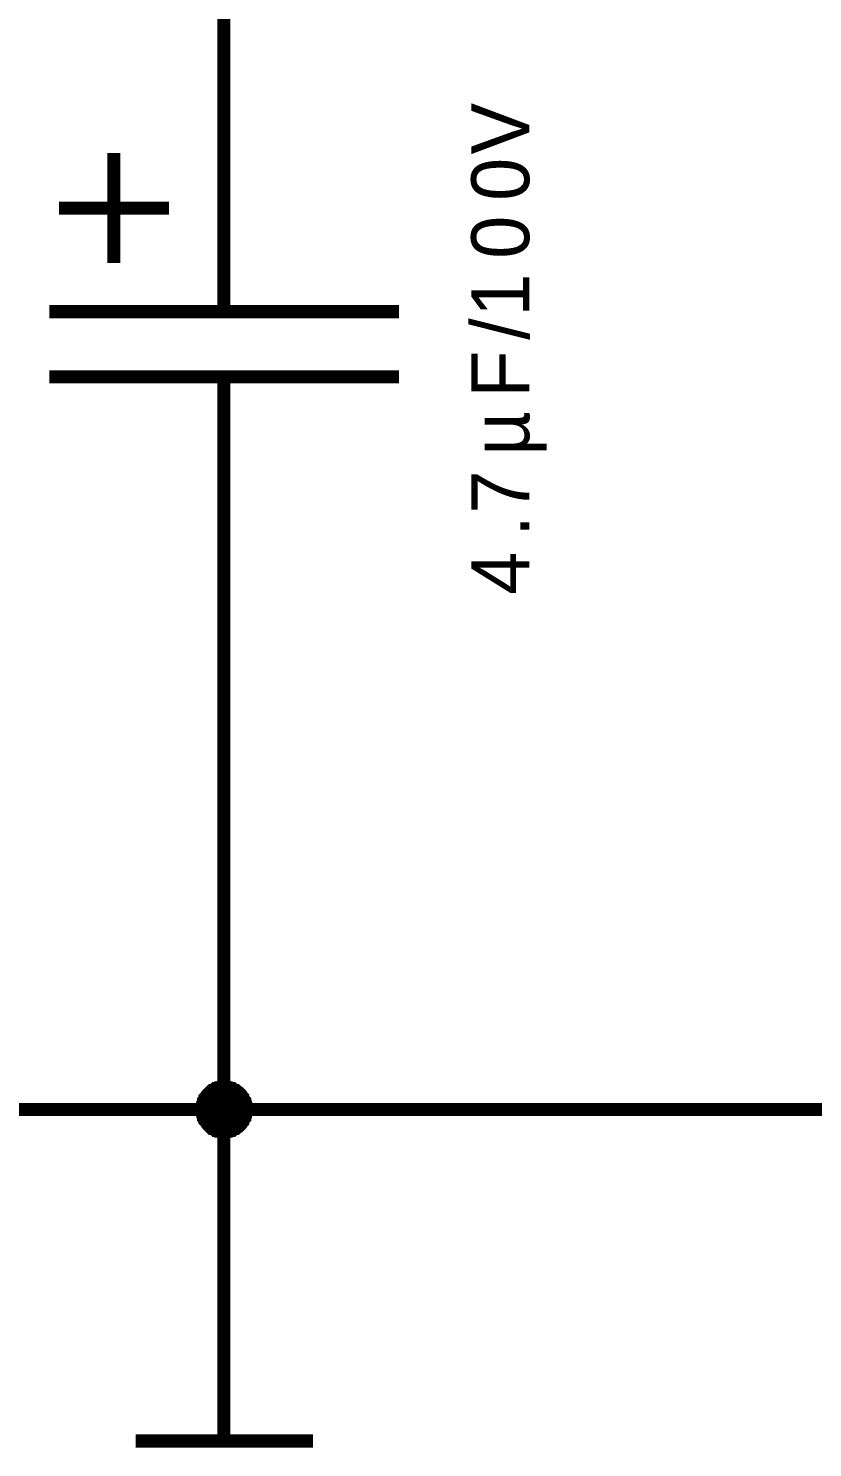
# Model space of a CAD drawing. Header units: millimetres. Extents: x 0 to 420, y 0 to 297.
# Drawn here: x 123.07 to 141.01, y 144.76 to 177.22 of the extents above; entities that cross this region are included whole.
import ezdxf

# ---------------------------------------------------------------- set-up
doc = ezdxf.new("R2010")
doc.units = ezdxf.units.MM
doc.layers.add('Sheet', color=255, linetype='Continuous')

msp = doc.modelspace()

# ---------------------------------------------------------------- linework, layer by layer
at = {"layer": 'Sheet'}
for points, const_width in [([(127.543, 173.736), (127.543, 184.996), (135.04, 184.996)], 0.3), ([(125.027, 171.848), (125.027, 174.365)], 0.3), ([(127.543, 170.739), (127.543, 173.736)], 0.3), ([(123.769, 173.106), (126.285, 173.106)], 0.3), ([(123.554, 170.739), (131.548, 170.739)], 0.3), ([(123.554, 169.248), (131.548, 169.248)], 0.3), ([(127.543, 169.248), (127.543, 166.235)], 0.3), ([(112.547, 162.492), (112.547, 152.491), (127.543, 152.491), (127.543, 166.235)], 0.3), ([(127.543, 152.491), (177.527, 152.491), (177.527, 157.491)], 0.3), ([(127.046, 152.491), (127.046, 152.524), (127.046, 152.54), (127.046, 152.573), (127.063, 152.59), (127.063, 152.623), (127.063, 152.64), (127.079, 152.673), (127.079, 152.689), (127.096, 152.706), (127.112, 152.739), (127.112, 152.756), (127.129, 152.772), (127.145, 152.789), (127.162, 152.822), (127.178, 152.838), (127.195, 152.855), (127.212, 152.872), (127.228, 152.888), (127.245, 152.905), (127.261, 152.921), (127.278, 152.921), (127.311, 152.938), (127.327, 152.954), (127.344, 152.971), (127.377, 152.971), (127.394, 152.987), (127.41, 152.987), (127.443, 152.987), (127.46, 153.004), (127.493, 153.004), (127.509, 153.004), (127.543, 153.004)], 0.3), ([(127.046, 152.491), (127.046, 152.524), (127.046, 152.54), (127.046, 152.573), (127.063, 152.59), (127.063, 152.623), (127.063, 152.64), (127.079, 152.673), (127.079, 152.689), (127.096, 152.706), (127.112, 152.739), (127.112, 152.756), (127.129, 152.772), (127.145, 152.789), (127.162, 152.822), (127.178, 152.838), (127.195, 152.855), (127.212, 152.872), (127.228, 152.888), (127.245, 152.905), (127.261, 152.921), (127.278, 152.921), (127.311, 152.938), (127.327, 152.954), (127.344, 152.971), (127.377, 152.971), (127.394, 152.987), (127.41, 152.987), (127.443, 152.987), (127.46, 153.004), (127.493, 153.004), (127.509, 153.004), (127.543, 153.004)], 0.3), ([(127.046, 152.491), (127.046, 152.524), (127.046, 152.54), (127.046, 152.573), (127.063, 152.59), (127.063, 152.623), (127.063, 152.64), (127.079, 152.673), (127.079, 152.689), (127.096, 152.706), (127.112, 152.739), (127.112, 152.756), (127.129, 152.772), (127.145, 152.789), (127.162, 152.822), (127.178, 152.838), (127.195, 152.855), (127.212, 152.872), (127.228, 152.888), (127.245, 152.905), (127.261, 152.921), (127.278, 152.921), (127.311, 152.938), (127.327, 152.954), (127.344, 152.971), (127.377, 152.971), (127.394, 152.987), (127.41, 152.987), (127.443, 152.987), (127.46, 153.004), (127.493, 153.004), (127.509, 153.004), (127.543, 153.004)], 0.3), ([(127.046, 152.491), (127.046, 152.524), (127.046, 152.54), (127.046, 152.573), (127.063, 152.59), (127.063, 152.623), (127.063, 152.64), (127.079, 152.673), (127.079, 152.689), (127.096, 152.706), (127.112, 152.739), (127.112, 152.756), (127.129, 152.772), (127.145, 152.789), (127.162, 152.822), (127.178, 152.838), (127.195, 152.855), (127.212, 152.872), (127.228, 152.888), (127.245, 152.905), (127.261, 152.921), (127.278, 152.921), (127.311, 152.938), (127.327, 152.954), (127.344, 152.971), (127.377, 152.971), (127.394, 152.987), (127.41, 152.987), (127.443, 152.987), (127.46, 153.004), (127.493, 153.004), (127.509, 153.004), (127.543, 153.004)], 0.3), ([(127.046, 152.491), (127.046, 152.524), (127.046, 152.54), (127.046, 152.573), (127.063, 152.59), (127.063, 152.623), (127.063, 152.64), (127.079, 152.673), (127.079, 152.689), (127.096, 152.706), (127.112, 152.739), (127.112, 152.756), (127.129, 152.772), (127.145, 152.789), (127.162, 152.822), (127.178, 152.838), (127.195, 152.855), (127.212, 152.872), (127.228, 152.888), (127.245, 152.905), (127.261, 152.921), (127.278, 152.921), (127.311, 152.938), (127.327, 152.954), (127.344, 152.971), (127.377, 152.971), (127.394, 152.987), (127.41, 152.987), (127.443, 152.987), (127.46, 153.004), (127.493, 153.004), (127.509, 153.004), (127.543, 153.004)], 0.3), ([(127.046, 152.491), (127.046, 152.524), (127.046, 152.54), (127.046, 152.573), (127.063, 152.59), (127.063, 152.623), (127.063, 152.64), (127.079, 152.673), (127.079, 152.689), (127.096, 152.706), (127.112, 152.739), (127.112, 152.756), (127.129, 152.772), (127.145, 152.789), (127.162, 152.822), (127.178, 152.838), (127.195, 152.855), (127.212, 152.872), (127.228, 152.888), (127.245, 152.905), (127.261, 152.921), (127.278, 152.921), (127.311, 152.938), (127.327, 152.954), (127.344, 152.971), (127.377, 152.971), (127.394, 152.987), (127.41, 152.987), (127.443, 152.987), (127.46, 153.004), (127.493, 153.004), (127.509, 153.004), (127.543, 153.004)], 0.3), ([(127.046, 152.491), (127.046, 152.524), (127.046, 152.54), (127.046, 152.573), (127.063, 152.59), (127.063, 152.623), (127.063, 152.64), (127.079, 152.673), (127.079, 152.689), (127.096, 152.706), (127.112, 152.739), (127.112, 152.756), (127.129, 152.772), (127.145, 152.789), (127.162, 152.822), (127.178, 152.838), (127.195, 152.855), (127.212, 152.872), (127.228, 152.888), (127.245, 152.905), (127.261, 152.921), (127.278, 152.921), (127.311, 152.938), (127.327, 152.954), (127.344, 152.971), (127.377, 152.971), (127.394, 152.987), (127.41, 152.987), (127.443, 152.987), (127.46, 153.004), (127.493, 153.004), (127.509, 153.004), (127.543, 153.004)], 0.0991), ([(127.046, 152.491), (127.046, 152.524), (127.046, 152.54), (127.046, 152.573), (127.063, 152.59), (127.063, 152.623), (127.063, 152.64), (127.079, 152.673), (127.079, 152.689), (127.096, 152.706), (127.112, 152.739), (127.112, 152.756), (127.129, 152.772), (127.145, 152.789), (127.162, 152.822), (127.178, 152.838), (127.195, 152.855), (127.212, 152.872), (127.228, 152.888), (127.245, 152.905), (127.261, 152.921), (127.278, 152.921), (127.311, 152.938), (127.327, 152.954), (127.344, 152.971), (127.377, 152.971), (127.394, 152.987), (127.41, 152.987), (127.443, 152.987), (127.46, 153.004), (127.493, 153.004), (127.509, 153.004), (127.543, 153.004)], 0.0991), ([(127.046, 152.491), (127.046, 152.524), (127.046, 152.54), (127.046, 152.573), (127.063, 152.59), (127.063, 152.623), (127.063, 152.64), (127.079, 152.673), (127.079, 152.689), (127.096, 152.706), (127.112, 152.739), (127.112, 152.756), (127.129, 152.772), (127.145, 152.789), (127.162, 152.822), (127.178, 152.838), (127.195, 152.855), (127.212, 152.872), (127.228, 152.888), (127.245, 152.905), (127.261, 152.921), (127.278, 152.921), (127.311, 152.938), (127.327, 152.954), (127.344, 152.971), (127.377, 152.971), (127.394, 152.987), (127.41, 152.987), (127.443, 152.987), (127.46, 153.004), (127.493, 153.004), (127.509, 153.004), (127.543, 153.004)], 0.0991), ([(127.046, 152.491), (127.046, 152.524), (127.046, 152.54), (127.046, 152.573), (127.063, 152.59), (127.063, 152.623), (127.063, 152.64), (127.079, 152.673), (127.079, 152.689), (127.096, 152.706), (127.112, 152.739), (127.112, 152.756), (127.129, 152.772), (127.145, 152.789), (127.162, 152.822), (127.178, 152.838), (127.195, 152.855), (127.212, 152.872), (127.228, 152.888), (127.245, 152.905), (127.261, 152.921), (127.278, 152.921), (127.311, 152.938), (127.327, 152.954), (127.344, 152.971), (127.377, 152.971), (127.394, 152.987), (127.41, 152.987), (127.443, 152.987), (127.46, 153.004), (127.493, 153.004), (127.509, 153.004), (127.543, 153.004)], 0.0991), ([(127.046, 152.491), (127.046, 152.524), (127.046, 152.54), (127.046, 152.573), (127.063, 152.59), (127.063, 152.623), (127.063, 152.64), (127.079, 152.673), (127.079, 152.689), (127.096, 152.706), (127.112, 152.739), (127.112, 152.756), (127.129, 152.772), (127.145, 152.789), (127.162, 152.822), (127.178, 152.838), (127.195, 152.855), (127.212, 152.872), (127.228, 152.888), (127.245, 152.905), (127.261, 152.921), (127.278, 152.921), (127.311, 152.938), (127.327, 152.954), (127.344, 152.971), (127.377, 152.971), (127.394, 152.987), (127.41, 152.987), (127.443, 152.987), (127.46, 153.004), (127.493, 153.004), (127.509, 153.004), (127.543, 153.004)], 0.0991), ([(127.046, 152.491), (127.046, 152.524), (127.046, 152.54), (127.046, 152.573), (127.063, 152.59), (127.063, 152.623), (127.063, 152.64), (127.079, 152.673), (127.079, 152.689), (127.096, 152.706), (127.112, 152.739), (127.112, 152.756), (127.129, 152.772), (127.145, 152.789), (127.162, 152.822), (127.178, 152.838), (127.195, 152.855), (127.212, 152.872), (127.228, 152.888), (127.245, 152.905), (127.261, 152.921), (127.278, 152.921), (127.311, 152.938), (127.327, 152.954), (127.344, 152.971), (127.377, 152.971), (127.394, 152.987), (127.41, 152.987), (127.443, 152.987), (127.46, 153.004), (127.493, 153.004), (127.509, 153.004), (127.543, 153.004)], 0.0991), ([(127.543, 153.004), (127.543, 153.004)], 0.3), ([(127.543, 153.004), (127.576, 153.004), (127.592, 153.004), (127.625, 153.004), (127.642, 152.987), (127.675, 152.987), (127.692, 152.987), (127.725, 152.971), (127.741, 152.971), (127.758, 152.954), (127.791, 152.938), (127.807, 152.921), (127.824, 152.921), (127.84, 152.905), (127.874, 152.888), (127.89, 152.872), (127.907, 152.855), (127.923, 152.838), (127.94, 152.822), (127.956, 152.789), (127.973, 152.772), (127.973, 152.756), (127.989, 152.739), (128.006, 152.706), (128.023, 152.689), (128.023, 152.673), (128.039, 152.64), (128.039, 152.623), (128.039, 152.59), (128.056, 152.573), (128.056, 152.54), (128.056, 152.524), (128.056, 152.491)], 0.3), ([(127.543, 153.004), (127.543, 153.004)], 0.3), ([(127.543, 153.004), (127.576, 153.004), (127.592, 153.004), (127.625, 153.004), (127.642, 152.987), (127.675, 152.987), (127.692, 152.987), (127.725, 152.971), (127.741, 152.971), (127.758, 152.954), (127.791, 152.938), (127.807, 152.921), (127.824, 152.921), (127.84, 152.905), (127.874, 152.888), (127.89, 152.872), (127.907, 152.855), (127.923, 152.838), (127.94, 152.822), (127.956, 152.789), (127.973, 152.772), (127.973, 152.756), (127.989, 152.739), (128.006, 152.706), (128.023, 152.689), (128.023, 152.673), (128.039, 152.64), (128.039, 152.623), (128.039, 152.59), (128.056, 152.573), (128.056, 152.54), (128.056, 152.524), (128.056, 152.491)], 0.3), ([(127.543, 153.004), (127.543, 153.004)], 0.3), ([(127.543, 153.004), (127.576, 153.004), (127.592, 153.004), (127.625, 153.004), (127.642, 152.987), (127.675, 152.987), (127.692, 152.987), (127.725, 152.971), (127.741, 152.971), (127.758, 152.954), (127.791, 152.938), (127.807, 152.921), (127.824, 152.921), (127.84, 152.905), (127.874, 152.888), (127.89, 152.872), (127.907, 152.855), (127.923, 152.838), (127.94, 152.822), (127.956, 152.789), (127.973, 152.772), (127.973, 152.756), (127.989, 152.739), (128.006, 152.706), (128.023, 152.689), (128.023, 152.673), (128.039, 152.64), (128.039, 152.623), (128.039, 152.59), (128.056, 152.573), (128.056, 152.54), (128.056, 152.524), (128.056, 152.491)], 0.3), ([(127.543, 153.004), (127.543, 153.004)], 0.3), ([(127.543, 153.004), (127.576, 153.004), (127.592, 153.004), (127.625, 153.004), (127.642, 152.987), (127.675, 152.987), (127.692, 152.987), (127.725, 152.971), (127.741, 152.971), (127.758, 152.954), (127.791, 152.938), (127.807, 152.921), (127.824, 152.921), (127.84, 152.905), (127.874, 152.888), (127.89, 152.872), (127.907, 152.855), (127.923, 152.838), (127.94, 152.822), (127.956, 152.789), (127.973, 152.772), (127.973, 152.756), (127.989, 152.739), (128.006, 152.706), (128.023, 152.689), (128.023, 152.673), (128.039, 152.64), (128.039, 152.623), (128.039, 152.59), (128.056, 152.573), (128.056, 152.54), (128.056, 152.524), (128.056, 152.491)], 0.3), ([(127.543, 153.004), (127.543, 153.004)], 0.3), ([(127.543, 153.004), (127.576, 153.004), (127.592, 153.004), (127.625, 153.004), (127.642, 152.987), (127.675, 152.987), (127.692, 152.987), (127.725, 152.971), (127.741, 152.971), (127.758, 152.954), (127.791, 152.938), (127.807, 152.921), (127.824, 152.921), (127.84, 152.905), (127.874, 152.888), (127.89, 152.872), (127.907, 152.855), (127.923, 152.838), (127.94, 152.822), (127.956, 152.789), (127.973, 152.772), (127.973, 152.756), (127.989, 152.739), (128.006, 152.706), (128.023, 152.689), (128.023, 152.673), (128.039, 152.64), (128.039, 152.623), (128.039, 152.59), (128.056, 152.573), (128.056, 152.54), (128.056, 152.524), (128.056, 152.491)], 0.3), ([(127.543, 153.004), (127.543, 153.004)], 0.3), ([(127.543, 153.004), (127.576, 153.004), (127.592, 153.004), (127.625, 153.004), (127.642, 152.987), (127.675, 152.987), (127.692, 152.987), (127.725, 152.971), (127.741, 152.971), (127.758, 152.954), (127.791, 152.938), (127.807, 152.921), (127.824, 152.921), (127.84, 152.905), (127.874, 152.888), (127.89, 152.872), (127.907, 152.855), (127.923, 152.838), (127.94, 152.822), (127.956, 152.789), (127.973, 152.772), (127.973, 152.756), (127.989, 152.739), (128.006, 152.706), (128.023, 152.689), (128.023, 152.673), (128.039, 152.64), (128.039, 152.623), (128.039, 152.59), (128.056, 152.573), (128.056, 152.54), (128.056, 152.524), (128.056, 152.491)], 0.3), ([(127.543, 153.004), (127.543, 153.004)], 0.0991), ([(127.543, 153.004), (127.576, 153.004), (127.592, 153.004), (127.625, 153.004), (127.642, 152.987), (127.675, 152.987), (127.692, 152.987), (127.725, 152.971), (127.741, 152.971), (127.758, 152.954), (127.791, 152.938), (127.807, 152.921), (127.824, 152.921), (127.84, 152.905), (127.874, 152.888), (127.89, 152.872), (127.907, 152.855), (127.923, 152.838), (127.94, 152.822), (127.956, 152.789), (127.973, 152.772), (127.973, 152.756), (127.989, 152.739), (128.006, 152.706), (128.023, 152.689), (128.023, 152.673), (128.039, 152.64), (128.039, 152.623), (128.039, 152.59), (128.056, 152.573), (128.056, 152.54), (128.056, 152.524), (128.056, 152.491)], 0.0991), ([(127.543, 153.004), (127.543, 153.004)], 0.0991), ([(127.543, 153.004), (127.576, 153.004), (127.592, 153.004), (127.625, 153.004), (127.642, 152.987), (127.675, 152.987), (127.692, 152.987), (127.725, 152.971), (127.741, 152.971), (127.758, 152.954), (127.791, 152.938), (127.807, 152.921), (127.824, 152.921), (127.84, 152.905), (127.874, 152.888), (127.89, 152.872), (127.907, 152.855), (127.923, 152.838), (127.94, 152.822), (127.956, 152.789), (127.973, 152.772), (127.973, 152.756), (127.989, 152.739), (128.006, 152.706), (128.023, 152.689), (128.023, 152.673), (128.039, 152.64), (128.039, 152.623), (128.039, 152.59), (128.056, 152.573), (128.056, 152.54), (128.056, 152.524), (128.056, 152.491)], 0.0991), ([(127.543, 153.004), (127.543, 153.004)], 0.0991), ([(127.543, 153.004), (127.576, 153.004), (127.592, 153.004), (127.625, 153.004), (127.642, 152.987), (127.675, 152.987), (127.692, 152.987), (127.725, 152.971), (127.741, 152.971), (127.758, 152.954), (127.791, 152.938), (127.807, 152.921), (127.824, 152.921), (127.84, 152.905), (127.874, 152.888), (127.89, 152.872), (127.907, 152.855), (127.923, 152.838), (127.94, 152.822), (127.956, 152.789), (127.973, 152.772), (127.973, 152.756), (127.989, 152.739), (128.006, 152.706), (128.023, 152.689), (128.023, 152.673), (128.039, 152.64), (128.039, 152.623), (128.039, 152.59), (128.056, 152.573), (128.056, 152.54), (128.056, 152.524), (128.056, 152.491)], 0.0991), ([(127.543, 153.004), (127.543, 153.004)], 0.0991), ([(127.543, 153.004), (127.576, 153.004), (127.592, 153.004), (127.625, 153.004), (127.642, 152.987), (127.675, 152.987), (127.692, 152.987), (127.725, 152.971), (127.741, 152.971), (127.758, 152.954), (127.791, 152.938), (127.807, 152.921), (127.824, 152.921), (127.84, 152.905), (127.874, 152.888), (127.89, 152.872), (127.907, 152.855), (127.923, 152.838), (127.94, 152.822), (127.956, 152.789), (127.973, 152.772), (127.973, 152.756), (127.989, 152.739), (128.006, 152.706), (128.023, 152.689), (128.023, 152.673), (128.039, 152.64), (128.039, 152.623), (128.039, 152.59), (128.056, 152.573), (128.056, 152.54), (128.056, 152.524), (128.056, 152.491)], 0.0991), ([(127.543, 153.004), (127.543, 153.004)], 0.0991), ([(127.543, 153.004), (127.576, 153.004), (127.592, 153.004), (127.625, 153.004), (127.642, 152.987), (127.675, 152.987), (127.692, 152.987), (127.725, 152.971), (127.741, 152.971), (127.758, 152.954), (127.791, 152.938), (127.807, 152.921), (127.824, 152.921), (127.84, 152.905), (127.874, 152.888), (127.89, 152.872), (127.907, 152.855), (127.923, 152.838), (127.94, 152.822), (127.956, 152.789), (127.973, 152.772), (127.973, 152.756), (127.989, 152.739), (128.006, 152.706), (128.023, 152.689), (128.023, 152.673), (128.039, 152.64), (128.039, 152.623), (128.039, 152.59), (128.056, 152.573), (128.056, 152.54), (128.056, 152.524), (128.056, 152.491)], 0.0991), ([(127.543, 153.004), (127.543, 153.004)], 0.0991), ([(127.543, 153.004), (127.576, 153.004), (127.592, 153.004), (127.625, 153.004), (127.642, 152.987), (127.675, 152.987), (127.692, 152.987), (127.725, 152.971), (127.741, 152.971), (127.758, 152.954), (127.791, 152.938), (127.807, 152.921), (127.824, 152.921), (127.84, 152.905), (127.874, 152.888), (127.89, 152.872), (127.907, 152.855), (127.923, 152.838), (127.94, 152.822), (127.956, 152.789), (127.973, 152.772), (127.973, 152.756), (127.989, 152.739), (128.006, 152.706), (128.023, 152.689), (128.023, 152.673), (128.039, 152.64), (128.039, 152.623), (128.039, 152.59), (128.056, 152.573), (128.056, 152.54), (128.056, 152.524), (128.056, 152.491)], 0.0991), ([(127.543, 151.977), (127.509, 151.977), (127.493, 151.977), (127.46, 151.977), (127.443, 151.994), (127.41, 151.994), (127.394, 151.994), (127.377, 152.01), (127.344, 152.01), (127.327, 152.027), (127.311, 152.044), (127.278, 152.06), (127.261, 152.06), (127.245, 152.077), (127.228, 152.093), (127.212, 152.11), (127.195, 152.126), (127.178, 152.143), (127.162, 152.16), (127.145, 152.193), (127.129, 152.209), (127.112, 152.226), (127.112, 152.242), (127.096, 152.275), (127.079, 152.292), (127.079, 152.309), (127.063, 152.342), (127.063, 152.358), (127.063, 152.391), (127.046, 152.408), (127.046, 152.441), (127.046, 152.458), (127.046, 152.491)], 0.3), ([(127.046, 152.491), (127.046, 152.491)], 0.3), ([(127.543, 151.977), (127.509, 151.977), (127.493, 151.977), (127.46, 151.977), (127.443, 151.994), (127.41, 151.994), (127.394, 151.994), (127.377, 152.01), (127.344, 152.01), (127.327, 152.027), (127.311, 152.044), (127.278, 152.06), (127.261, 152.06), (127.245, 152.077), (127.228, 152.093), (127.212, 152.11), (127.195, 152.126), (127.178, 152.143), (127.162, 152.16), (127.145, 152.193), (127.129, 152.209), (127.112, 152.226), (127.112, 152.242), (127.096, 152.275), (127.079, 152.292), (127.079, 152.309), (127.063, 152.342), (127.063, 152.358), (127.063, 152.391), (127.046, 152.408), (127.046, 152.441), (127.046, 152.458), (127.046, 152.491)], 0.3), ([(127.046, 152.491), (127.046, 152.491)], 0.3), ([(127.543, 151.977), (127.509, 151.977), (127.493, 151.977), (127.46, 151.977), (127.443, 151.994), (127.41, 151.994), (127.394, 151.994), (127.377, 152.01), (127.344, 152.01), (127.327, 152.027), (127.311, 152.044), (127.278, 152.06), (127.261, 152.06), (127.245, 152.077), (127.228, 152.093), (127.212, 152.11), (127.195, 152.126), (127.178, 152.143), (127.162, 152.16), (127.145, 152.193), (127.129, 152.209), (127.112, 152.226), (127.112, 152.242), (127.096, 152.275), (127.079, 152.292), (127.079, 152.309), (127.063, 152.342), (127.063, 152.358), (127.063, 152.391), (127.046, 152.408), (127.046, 152.441), (127.046, 152.458), (127.046, 152.491)], 0.3), ([(127.046, 152.491), (127.046, 152.491)], 0.3), ([(127.543, 151.977), (127.509, 151.977), (127.493, 151.977), (127.46, 151.977), (127.443, 151.994), (127.41, 151.994), (127.394, 151.994), (127.377, 152.01), (127.344, 152.01), (127.327, 152.027), (127.311, 152.044), (127.278, 152.06), (127.261, 152.06), (127.245, 152.077), (127.228, 152.093), (127.212, 152.11), (127.195, 152.126), (127.178, 152.143), (127.162, 152.16), (127.145, 152.193), (127.129, 152.209), (127.112, 152.226), (127.112, 152.242), (127.096, 152.275), (127.079, 152.292), (127.079, 152.309), (127.063, 152.342), (127.063, 152.358), (127.063, 152.391), (127.046, 152.408), (127.046, 152.441), (127.046, 152.458), (127.046, 152.491)], 0.3), ([(127.046, 152.491), (127.046, 152.491)], 0.3), ([(127.543, 151.977), (127.509, 151.977), (127.493, 151.977), (127.46, 151.977), (127.443, 151.994), (127.41, 151.994), (127.394, 151.994), (127.377, 152.01), (127.344, 152.01), (127.327, 152.027), (127.311, 152.044), (127.278, 152.06), (127.261, 152.06), (127.245, 152.077), (127.228, 152.093), (127.212, 152.11), (127.195, 152.126), (127.178, 152.143), (127.162, 152.16), (127.145, 152.193), (127.129, 152.209), (127.112, 152.226), (127.112, 152.242), (127.096, 152.275), (127.079, 152.292), (127.079, 152.309), (127.063, 152.342), (127.063, 152.358), (127.063, 152.391), (127.046, 152.408), (127.046, 152.441), (127.046, 152.458), (127.046, 152.491)], 0.3), ([(127.046, 152.491), (127.046, 152.491)], 0.3), ([(127.543, 151.977), (127.509, 151.977), (127.493, 151.977), (127.46, 151.977), (127.443, 151.994), (127.41, 151.994), (127.394, 151.994), (127.377, 152.01), (127.344, 152.01), (127.327, 152.027), (127.311, 152.044), (127.278, 152.06), (127.261, 152.06), (127.245, 152.077), (127.228, 152.093), (127.212, 152.11), (127.195, 152.126), (127.178, 152.143), (127.162, 152.16), (127.145, 152.193), (127.129, 152.209), (127.112, 152.226), (127.112, 152.242), (127.096, 152.275), (127.079, 152.292), (127.079, 152.309), (127.063, 152.342), (127.063, 152.358), (127.063, 152.391), (127.046, 152.408), (127.046, 152.441), (127.046, 152.458), (127.046, 152.491)], 0.3), ([(127.046, 152.491), (127.046, 152.491)], 0.3), ([(128.056, 152.491), (128.056, 152.458), (128.056, 152.441), (128.056, 152.408), (128.039, 152.391), (128.039, 152.358), (128.039, 152.342), (128.023, 152.309), (128.023, 152.292), (128.006, 152.275), (127.989, 152.242), (127.973, 152.226), (127.973, 152.209), (127.956, 152.193), (127.94, 152.16), (127.923, 152.143), (127.907, 152.126), (127.89, 152.11), (127.874, 152.093), (127.84, 152.077), (127.824, 152.06), (127.807, 152.06), (127.791, 152.044), (127.758, 152.027), (127.741, 152.01), (127.725, 152.01), (127.692, 151.994), (127.675, 151.994), (127.642, 151.994), (127.625, 151.977), (127.592, 151.977), (127.576, 151.977), (127.543, 151.977)], 0.3), ([(128.056, 152.491), (128.056, 152.458), (128.056, 152.441), (128.056, 152.408), (128.039, 152.391), (128.039, 152.358), (128.039, 152.342), (128.023, 152.309), (128.023, 152.292), (128.006, 152.275), (127.989, 152.242), (127.973, 152.226), (127.973, 152.209), (127.956, 152.193), (127.94, 152.16), (127.923, 152.143), (127.907, 152.126), (127.89, 152.11), (127.874, 152.093), (127.84, 152.077), (127.824, 152.06), (127.807, 152.06), (127.791, 152.044), (127.758, 152.027), (127.741, 152.01), (127.725, 152.01), (127.692, 151.994), (127.675, 151.994), (127.642, 151.994), (127.625, 151.977), (127.592, 151.977), (127.576, 151.977), (127.543, 151.977)], 0.3), ([(127.543, 149.99), (127.543, 152.491)], 0.3), ([(128.056, 152.491), (128.056, 152.458), (128.056, 152.441), (128.056, 152.408), (128.039, 152.391), (128.039, 152.358), (128.039, 152.342), (128.023, 152.309), (128.023, 152.292), (128.006, 152.275), (127.989, 152.242), (127.973, 152.226), (127.973, 152.209), (127.956, 152.193), (127.94, 152.16), (127.923, 152.143), (127.907, 152.126), (127.89, 152.11), (127.874, 152.093), (127.84, 152.077), (127.824, 152.06), (127.807, 152.06), (127.791, 152.044), (127.758, 152.027), (127.741, 152.01), (127.725, 152.01), (127.692, 151.994), (127.675, 151.994), (127.642, 151.994), (127.625, 151.977), (127.592, 151.977), (127.576, 151.977), (127.543, 151.977)], 0.3), ([(128.056, 152.491), (128.056, 152.458), (128.056, 152.441), (128.056, 152.408), (128.039, 152.391), (128.039, 152.358), (128.039, 152.342), (128.023, 152.309), (128.023, 152.292), (128.006, 152.275), (127.989, 152.242), (127.973, 152.226), (127.973, 152.209), (127.956, 152.193), (127.94, 152.16), (127.923, 152.143), (127.907, 152.126), (127.89, 152.11), (127.874, 152.093), (127.84, 152.077), (127.824, 152.06), (127.807, 152.06), (127.791, 152.044), (127.758, 152.027), (127.741, 152.01), (127.725, 152.01), (127.692, 151.994), (127.675, 151.994), (127.642, 151.994), (127.625, 151.977), (127.592, 151.977), (127.576, 151.977), (127.543, 151.977)], 0.3), ([(128.056, 152.491), (128.056, 152.458), (128.056, 152.441), (128.056, 152.408), (128.039, 152.391), (128.039, 152.358), (128.039, 152.342), (128.023, 152.309), (128.023, 152.292), (128.006, 152.275), (127.989, 152.242), (127.973, 152.226), (127.973, 152.209), (127.956, 152.193), (127.94, 152.16), (127.923, 152.143), (127.907, 152.126), (127.89, 152.11), (127.874, 152.093), (127.84, 152.077), (127.824, 152.06), (127.807, 152.06), (127.791, 152.044), (127.758, 152.027), (127.741, 152.01), (127.725, 152.01), (127.692, 151.994), (127.675, 151.994), (127.642, 151.994), (127.625, 151.977), (127.592, 151.977), (127.576, 151.977), (127.543, 151.977)], 0.3), ([(128.056, 152.491), (128.056, 152.458), (128.056, 152.441), (128.056, 152.408), (128.039, 152.391), (128.039, 152.358), (128.039, 152.342), (128.023, 152.309), (128.023, 152.292), (128.006, 152.275), (127.989, 152.242), (127.973, 152.226), (127.973, 152.209), (127.956, 152.193), (127.94, 152.16), (127.923, 152.143), (127.907, 152.126), (127.89, 152.11), (127.874, 152.093), (127.84, 152.077), (127.824, 152.06), (127.807, 152.06), (127.791, 152.044), (127.758, 152.027), (127.741, 152.01), (127.725, 152.01), (127.692, 151.994), (127.675, 151.994), (127.642, 151.994), (127.625, 151.977), (127.592, 151.977), (127.576, 151.977), (127.543, 151.977)], 0.3), ([(128.056, 152.491), (128.056, 152.491), (128.056, 152.491), (128.056, 152.491), (128.056, 152.491), (128.056, 152.491), (128.056, 152.491), (128.056, 152.491), (128.056, 152.491), (128.056, 152.491), (128.056, 152.491), (128.056, 152.491), (128.056, 152.491), (128.056, 152.491), (128.056, 152.491), (128.056, 152.491), (128.056, 152.491), (128.056, 152.491), (128.056, 152.491), (128.056, 152.491), (128.056, 152.491), (128.056, 152.491), (128.056, 152.491), (128.056, 152.491), (128.056, 152.491), (128.056, 152.491), (128.056, 152.491), (128.056, 152.491), (128.056, 152.491), (128.056, 152.491), (128.056, 152.491), (128.056, 152.491), (128.056, 152.491)], 0.3), ([(128.056, 152.491), (128.056, 152.491)], 0.3), ([(128.056, 152.491), (128.056, 152.491), (128.056, 152.491), (128.056, 152.491), (128.056, 152.491), (128.056, 152.491), (128.056, 152.491), (128.056, 152.491), (128.056, 152.491), (128.056, 152.491), (128.056, 152.491), (128.056, 152.491), (128.056, 152.491), (128.056, 152.491), (128.056, 152.491), (128.056, 152.491), (128.056, 152.491), (128.056, 152.491), (128.056, 152.491), (128.056, 152.491), (128.056, 152.491), (128.056, 152.491), (128.056, 152.491), (128.056, 152.491), (128.056, 152.491), (128.056, 152.491), (128.056, 152.491), (128.056, 152.491), (128.056, 152.491), (128.056, 152.491), (128.056, 152.491), (128.056, 152.491), (128.056, 152.491)], 0.3), ([(128.056, 152.491), (128.056, 152.491)], 0.3), ([(128.056, 152.491), (128.056, 152.491), (128.056, 152.491), (128.056, 152.491), (128.056, 152.491), (128.056, 152.491), (128.056, 152.491), (128.056, 152.491), (128.056, 152.491), (128.056, 152.491), (128.056, 152.491), (128.056, 152.491), (128.056, 152.491), (128.056, 152.491), (128.056, 152.491), (128.056, 152.491), (128.056, 152.491), (128.056, 152.491), (128.056, 152.491), (128.056, 152.491), (128.056, 152.491), (128.056, 152.491), (128.056, 152.491), (128.056, 152.491), (128.056, 152.491), (128.056, 152.491), (128.056, 152.491), (128.056, 152.491), (128.056, 152.491), (128.056, 152.491), (128.056, 152.491), (128.056, 152.491), (128.056, 152.491)], 0.3), ([(128.056, 152.491), (128.056, 152.491)], 0.3), ([(128.056, 152.491), (128.056, 152.491), (128.056, 152.491), (128.056, 152.491), (128.056, 152.491), (128.056, 152.491), (128.056, 152.491), (128.056, 152.491), (128.056, 152.491), (128.056, 152.491), (128.056, 152.491), (128.056, 152.491), (128.056, 152.491), (128.056, 152.491), (128.056, 152.491), (128.056, 152.491), (128.056, 152.491), (128.056, 152.491), (128.056, 152.491), (128.056, 152.491), (128.056, 152.491), (128.056, 152.491), (128.056, 152.491), (128.056, 152.491), (128.056, 152.491), (128.056, 152.491), (128.056, 152.491), (128.056, 152.491), (128.056, 152.491), (128.056, 152.491), (128.056, 152.491), (128.056, 152.491), (128.056, 152.491)], 0.3), ([(128.056, 152.491), (128.056, 152.491)], 0.3), ([(128.056, 152.491), (128.056, 152.491), (128.056, 152.491), (128.056, 152.491), (128.056, 152.491), (128.056, 152.491), (128.056, 152.491), (128.056, 152.491), (128.056, 152.491), (128.056, 152.491), (128.056, 152.491), (128.056, 152.491), (128.056, 152.491), (128.056, 152.491), (128.056, 152.491), (128.056, 152.491), (128.056, 152.491), (128.056, 152.491), (128.056, 152.491), (128.056, 152.491), (128.056, 152.491), (128.056, 152.491), (128.056, 152.491), (128.056, 152.491), (128.056, 152.491), (128.056, 152.491), (128.056, 152.491), (128.056, 152.491), (128.056, 152.491), (128.056, 152.491), (128.056, 152.491), (128.056, 152.491), (128.056, 152.491)], 0.3), ([(128.056, 152.491), (128.056, 152.491)], 0.3), ([(128.056, 152.491), (128.056, 152.491), (128.056, 152.491), (128.056, 152.491), (128.056, 152.491), (128.056, 152.491), (128.056, 152.491), (128.056, 152.491), (128.056, 152.491), (128.056, 152.491), (128.056, 152.491), (128.056, 152.491), (128.056, 152.491), (128.056, 152.491), (128.056, 152.491), (128.056, 152.491), (128.056, 152.491), (128.056, 152.491), (128.056, 152.491), (128.056, 152.491), (128.056, 152.491), (128.056, 152.491), (128.056, 152.491), (128.056, 152.491), (128.056, 152.491), (128.056, 152.491), (128.056, 152.491), (128.056, 152.491), (128.056, 152.491), (128.056, 152.491), (128.056, 152.491), (128.056, 152.491), (128.056, 152.491)], 0.3), ([(128.056, 152.491), (128.056, 152.491)], 0.3), ([(127.543, 151.977), (127.509, 151.977), (127.493, 151.977), (127.46, 151.977), (127.443, 151.994), (127.41, 151.994), (127.394, 151.994), (127.377, 152.01), (127.344, 152.01), (127.327, 152.027), (127.311, 152.044), (127.278, 152.06), (127.261, 152.06), (127.245, 152.077), (127.228, 152.093), (127.212, 152.11), (127.195, 152.126), (127.178, 152.143), (127.162, 152.16), (127.145, 152.193), (127.129, 152.209), (127.112, 152.226), (127.112, 152.242), (127.096, 152.275), (127.079, 152.292), (127.079, 152.309), (127.063, 152.342), (127.063, 152.358), (127.063, 152.391), (127.046, 152.408), (127.046, 152.441), (127.046, 152.458), (127.046, 152.491)], 0.0991), ([(127.046, 152.491), (127.046, 152.491)], 0.0991), ([(127.543, 151.977), (127.509, 151.977), (127.493, 151.977), (127.46, 151.977), (127.443, 151.994), (127.41, 151.994), (127.394, 151.994), (127.377, 152.01), (127.344, 152.01), (127.327, 152.027), (127.311, 152.044), (127.278, 152.06), (127.261, 152.06), (127.245, 152.077), (127.228, 152.093), (127.212, 152.11), (127.195, 152.126), (127.178, 152.143), (127.162, 152.16), (127.145, 152.193), (127.129, 152.209), (127.112, 152.226), (127.112, 152.242), (127.096, 152.275), (127.079, 152.292), (127.079, 152.309), (127.063, 152.342), (127.063, 152.358), (127.063, 152.391), (127.046, 152.408), (127.046, 152.441), (127.046, 152.458), (127.046, 152.491)], 0.0991), ([(127.046, 152.491), (127.046, 152.491)], 0.0991), ([(127.543, 151.977), (127.509, 151.977), (127.493, 151.977), (127.46, 151.977), (127.443, 151.994), (127.41, 151.994), (127.394, 151.994), (127.377, 152.01), (127.344, 152.01), (127.327, 152.027), (127.311, 152.044), (127.278, 152.06), (127.261, 152.06), (127.245, 152.077), (127.228, 152.093), (127.212, 152.11), (127.195, 152.126), (127.178, 152.143), (127.162, 152.16), (127.145, 152.193), (127.129, 152.209), (127.112, 152.226), (127.112, 152.242), (127.096, 152.275), (127.079, 152.292), (127.079, 152.309), (127.063, 152.342), (127.063, 152.358), (127.063, 152.391), (127.046, 152.408), (127.046, 152.441), (127.046, 152.458), (127.046, 152.491)], 0.0991), ([(127.046, 152.491), (127.046, 152.491)], 0.0991), ([(127.543, 151.977), (127.509, 151.977), (127.493, 151.977), (127.46, 151.977), (127.443, 151.994), (127.41, 151.994), (127.394, 151.994), (127.377, 152.01), (127.344, 152.01), (127.327, 152.027), (127.311, 152.044), (127.278, 152.06), (127.261, 152.06), (127.245, 152.077), (127.228, 152.093), (127.212, 152.11), (127.195, 152.126), (127.178, 152.143), (127.162, 152.16), (127.145, 152.193), (127.129, 152.209), (127.112, 152.226), (127.112, 152.242), (127.096, 152.275), (127.079, 152.292), (127.079, 152.309), (127.063, 152.342), (127.063, 152.358), (127.063, 152.391), (127.046, 152.408), (127.046, 152.441), (127.046, 152.458), (127.046, 152.491)], 0.0991), ([(127.046, 152.491), (127.046, 152.491)], 0.0991), ([(127.543, 151.977), (127.509, 151.977), (127.493, 151.977), (127.46, 151.977), (127.443, 151.994), (127.41, 151.994), (127.394, 151.994), (127.377, 152.01), (127.344, 152.01), (127.327, 152.027), (127.311, 152.044), (127.278, 152.06), (127.261, 152.06), (127.245, 152.077), (127.228, 152.093), (127.212, 152.11), (127.195, 152.126), (127.178, 152.143), (127.162, 152.16), (127.145, 152.193), (127.129, 152.209), (127.112, 152.226), (127.112, 152.242), (127.096, 152.275), (127.079, 152.292), (127.079, 152.309), (127.063, 152.342), (127.063, 152.358), (127.063, 152.391), (127.046, 152.408), (127.046, 152.441), (127.046, 152.458), (127.046, 152.491)], 0.0991), ([(127.046, 152.491), (127.046, 152.491)], 0.0991), ([(127.543, 151.977), (127.509, 151.977), (127.493, 151.977), (127.46, 151.977), (127.443, 151.994), (127.41, 151.994), (127.394, 151.994), (127.377, 152.01), (127.344, 152.01), (127.327, 152.027), (127.311, 152.044), (127.278, 152.06), (127.261, 152.06), (127.245, 152.077), (127.228, 152.093), (127.212, 152.11), (127.195, 152.126), (127.178, 152.143), (127.162, 152.16), (127.145, 152.193), (127.129, 152.209), (127.112, 152.226), (127.112, 152.242), (127.096, 152.275), (127.079, 152.292), (127.079, 152.309), (127.063, 152.342), (127.063, 152.358), (127.063, 152.391), (127.046, 152.408), (127.046, 152.441), (127.046, 152.458), (127.046, 152.491)], 0.0991), ([(127.046, 152.491), (127.046, 152.491)], 0.0991), ([(128.056, 152.491), (128.056, 152.458), (128.056, 152.441), (128.056, 152.408), (128.039, 152.391), (128.039, 152.358), (128.039, 152.342), (128.023, 152.309), (128.023, 152.292), (128.006, 152.275), (127.989, 152.242), (127.973, 152.226), (127.973, 152.209), (127.956, 152.193), (127.94, 152.16), (127.923, 152.143), (127.907, 152.126), (127.89, 152.11), (127.874, 152.093), (127.84, 152.077), (127.824, 152.06), (127.807, 152.06), (127.791, 152.044), (127.758, 152.027), (127.741, 152.01), (127.725, 152.01), (127.692, 151.994), (127.675, 151.994), (127.642, 151.994), (127.625, 151.977), (127.592, 151.977), (127.576, 151.977), (127.543, 151.977)], 0.0991), ([(128.056, 152.491), (128.056, 152.458), (128.056, 152.441), (128.056, 152.408), (128.039, 152.391), (128.039, 152.358), (128.039, 152.342), (128.023, 152.309), (128.023, 152.292), (128.006, 152.275), (127.989, 152.242), (127.973, 152.226), (127.973, 152.209), (127.956, 152.193), (127.94, 152.16), (127.923, 152.143), (127.907, 152.126), (127.89, 152.11), (127.874, 152.093), (127.84, 152.077), (127.824, 152.06), (127.807, 152.06), (127.791, 152.044), (127.758, 152.027), (127.741, 152.01), (127.725, 152.01), (127.692, 151.994), (127.675, 151.994), (127.642, 151.994), (127.625, 151.977), (127.592, 151.977), (127.576, 151.977), (127.543, 151.977)], 0.0991), ([(128.056, 152.491), (128.056, 152.458), (128.056, 152.441), (128.056, 152.408), (128.039, 152.391), (128.039, 152.358), (128.039, 152.342), (128.023, 152.309), (128.023, 152.292), (128.006, 152.275), (127.989, 152.242), (127.973, 152.226), (127.973, 152.209), (127.956, 152.193), (127.94, 152.16), (127.923, 152.143), (127.907, 152.126), (127.89, 152.11), (127.874, 152.093), (127.84, 152.077), (127.824, 152.06), (127.807, 152.06), (127.791, 152.044), (127.758, 152.027), (127.741, 152.01), (127.725, 152.01), (127.692, 151.994), (127.675, 151.994), (127.642, 151.994), (127.625, 151.977), (127.592, 151.977), (127.576, 151.977), (127.543, 151.977)], 0.0991), ([(128.056, 152.491), (128.056, 152.458), (128.056, 152.441), (128.056, 152.408), (128.039, 152.391), (128.039, 152.358), (128.039, 152.342), (128.023, 152.309), (128.023, 152.292), (128.006, 152.275), (127.989, 152.242), (127.973, 152.226), (127.973, 152.209), (127.956, 152.193), (127.94, 152.16), (127.923, 152.143), (127.907, 152.126), (127.89, 152.11), (127.874, 152.093), (127.84, 152.077), (127.824, 152.06), (127.807, 152.06), (127.791, 152.044), (127.758, 152.027), (127.741, 152.01), (127.725, 152.01), (127.692, 151.994), (127.675, 151.994), (127.642, 151.994), (127.625, 151.977), (127.592, 151.977), (127.576, 151.977), (127.543, 151.977)], 0.0991), ([(128.056, 152.491), (128.056, 152.458), (128.056, 152.441), (128.056, 152.408), (128.039, 152.391), (128.039, 152.358), (128.039, 152.342), (128.023, 152.309), (128.023, 152.292), (128.006, 152.275), (127.989, 152.242), (127.973, 152.226), (127.973, 152.209), (127.956, 152.193), (127.94, 152.16), (127.923, 152.143), (127.907, 152.126), (127.89, 152.11), (127.874, 152.093), (127.84, 152.077), (127.824, 152.06), (127.807, 152.06), (127.791, 152.044), (127.758, 152.027), (127.741, 152.01), (127.725, 152.01), (127.692, 151.994), (127.675, 151.994), (127.642, 151.994), (127.625, 151.977), (127.592, 151.977), (127.576, 151.977), (127.543, 151.977)], 0.0991), ([(128.056, 152.491), (128.056, 152.458), (128.056, 152.441), (128.056, 152.408), (128.039, 152.391), (128.039, 152.358), (128.039, 152.342), (128.023, 152.309), (128.023, 152.292), (128.006, 152.275), (127.989, 152.242), (127.973, 152.226), (127.973, 152.209), (127.956, 152.193), (127.94, 152.16), (127.923, 152.143), (127.907, 152.126), (127.89, 152.11), (127.874, 152.093), (127.84, 152.077), (127.824, 152.06), (127.807, 152.06), (127.791, 152.044), (127.758, 152.027), (127.741, 152.01), (127.725, 152.01), (127.692, 151.994), (127.675, 151.994), (127.642, 151.994), (127.625, 151.977), (127.592, 151.977), (127.576, 151.977), (127.543, 151.977)], 0.0991), ([(128.056, 152.491), (128.056, 152.491), (128.056, 152.491), (128.056, 152.491), (128.056, 152.491), (128.056, 152.491), (128.056, 152.491), (128.056, 152.491), (128.056, 152.491), (128.056, 152.491), (128.056, 152.491), (128.056, 152.491), (128.056, 152.491), (128.056, 152.491), (128.056, 152.491), (128.056, 152.491), (128.056, 152.491), (128.056, 152.491), (128.056, 152.491), (128.056, 152.491), (128.056, 152.491), (128.056, 152.491), (128.056, 152.491), (128.056, 152.491), (128.056, 152.491), (128.056, 152.491), (128.056, 152.491), (128.056, 152.491), (128.056, 152.491), (128.056, 152.491), (128.056, 152.491), (128.056, 152.491), (128.056, 152.491)], 0.0991), ([(128.056, 152.491), (128.056, 152.491)], 0.0991), ([(128.056, 152.491), (128.056, 152.491), (128.056, 152.491), (128.056, 152.491), (128.056, 152.491), (128.056, 152.491), (128.056, 152.491), (128.056, 152.491), (128.056, 152.491), (128.056, 152.491), (128.056, 152.491), (128.056, 152.491), (128.056, 152.491), (128.056, 152.491), (128.056, 152.491), (128.056, 152.491), (128.056, 152.491), (128.056, 152.491), (128.056, 152.491), (128.056, 152.491), (128.056, 152.491), (128.056, 152.491), (128.056, 152.491), (128.056, 152.491), (128.056, 152.491), (128.056, 152.491), (128.056, 152.491), (128.056, 152.491), (128.056, 152.491), (128.056, 152.491), (128.056, 152.491), (128.056, 152.491), (128.056, 152.491)], 0.0991), ([(128.056, 152.491), (128.056, 152.491)], 0.0991), ([(128.056, 152.491), (128.056, 152.491), (128.056, 152.491), (128.056, 152.491), (128.056, 152.491), (128.056, 152.491), (128.056, 152.491), (128.056, 152.491), (128.056, 152.491), (128.056, 152.491), (128.056, 152.491), (128.056, 152.491), (128.056, 152.491), (128.056, 152.491), (128.056, 152.491), (128.056, 152.491), (128.056, 152.491), (128.056, 152.491), (128.056, 152.491), (128.056, 152.491), (128.056, 152.491), (128.056, 152.491), (128.056, 152.491), (128.056, 152.491), (128.056, 152.491), (128.056, 152.491), (128.056, 152.491), (128.056, 152.491), (128.056, 152.491), (128.056, 152.491), (128.056, 152.491), (128.056, 152.491), (128.056, 152.491)], 0.0991), ([(128.056, 152.491), (128.056, 152.491)], 0.0991), ([(128.056, 152.491), (128.056, 152.491), (128.056, 152.491), (128.056, 152.491), (128.056, 152.491), (128.056, 152.491), (128.056, 152.491), (128.056, 152.491), (128.056, 152.491), (128.056, 152.491), (128.056, 152.491), (128.056, 152.491), (128.056, 152.491), (128.056, 152.491), (128.056, 152.491), (128.056, 152.491), (128.056, 152.491), (128.056, 152.491), (128.056, 152.491), (128.056, 152.491), (128.056, 152.491), (128.056, 152.491), (128.056, 152.491), (128.056, 152.491), (128.056, 152.491), (128.056, 152.491), (128.056, 152.491), (128.056, 152.491), (128.056, 152.491), (128.056, 152.491), (128.056, 152.491), (128.056, 152.491), (128.056, 152.491)], 0.0991), ([(128.056, 152.491), (128.056, 152.491)], 0.0991), ([(128.056, 152.491), (128.056, 152.491), (128.056, 152.491), (128.056, 152.491), (128.056, 152.491), (128.056, 152.491), (128.056, 152.491), (128.056, 152.491), (128.056, 152.491), (128.056, 152.491), (128.056, 152.491), (128.056, 152.491), (128.056, 152.491), (128.056, 152.491), (128.056, 152.491), (128.056, 152.491), (128.056, 152.491), (128.056, 152.491), (128.056, 152.491), (128.056, 152.491), (128.056, 152.491), (128.056, 152.491), (128.056, 152.491), (128.056, 152.491), (128.056, 152.491), (128.056, 152.491), (128.056, 152.491), (128.056, 152.491), (128.056, 152.491), (128.056, 152.491), (128.056, 152.491), (128.056, 152.491), (128.056, 152.491)], 0.0991), ([(128.056, 152.491), (128.056, 152.491)], 0.0991), ([(128.056, 152.491), (128.056, 152.491), (128.056, 152.491), (128.056, 152.491), (128.056, 152.491), (128.056, 152.491), (128.056, 152.491), (128.056, 152.491), (128.056, 152.491), (128.056, 152.491), (128.056, 152.491), (128.056, 152.491), (128.056, 152.491), (128.056, 152.491), (128.056, 152.491), (128.056, 152.491), (128.056, 152.491), (128.056, 152.491), (128.056, 152.491), (128.056, 152.491), (128.056, 152.491), (128.056, 152.491), (128.056, 152.491), (128.056, 152.491), (128.056, 152.491), (128.056, 152.491), (128.056, 152.491), (128.056, 152.491), (128.056, 152.491), (128.056, 152.491), (128.056, 152.491), (128.056, 152.491), (128.056, 152.491)], 0.0991), ([(128.056, 152.491), (128.056, 152.491)], 0.0991), ([(127.543, 149.99), (127.543, 144.907)], 0.3), ([(125.523, 144.907), (129.578, 144.907)], 0.3)]:
    msp.add_lwpolyline(points, dxfattribs=dict(at, const_width=const_width))
at = {"layer": 'Sheet', "const_width": 0.508}
msp.add_lwpolyline([(127.246, 152.5, 1), (127.754, 152.5, 1)], format="xyb", close=True, dxfattribs=at)

# ---------------------------------------------------------------- texts
at = {"layer": 'Sheet'}
for s, p in [('V', (134.527, 174.332)), ('0', (134.527, 173.272)), ('0', (134.527, 171.947)), ('1', (134.527, 170.623)), ('/', (134.527, 170.093)), ('F', (134.527, 168.768)), ('µ', (134.527, 167.443)), ('7', (134.527, 166.119)), ('.', (134.527, 165.589)), ('4', (134.527, 164.264))]:
    msp.add_text(s, height=1.325, rotation=90, dxfattribs=at).set_placement(p)

doc.saveas('drawing.dxf')
